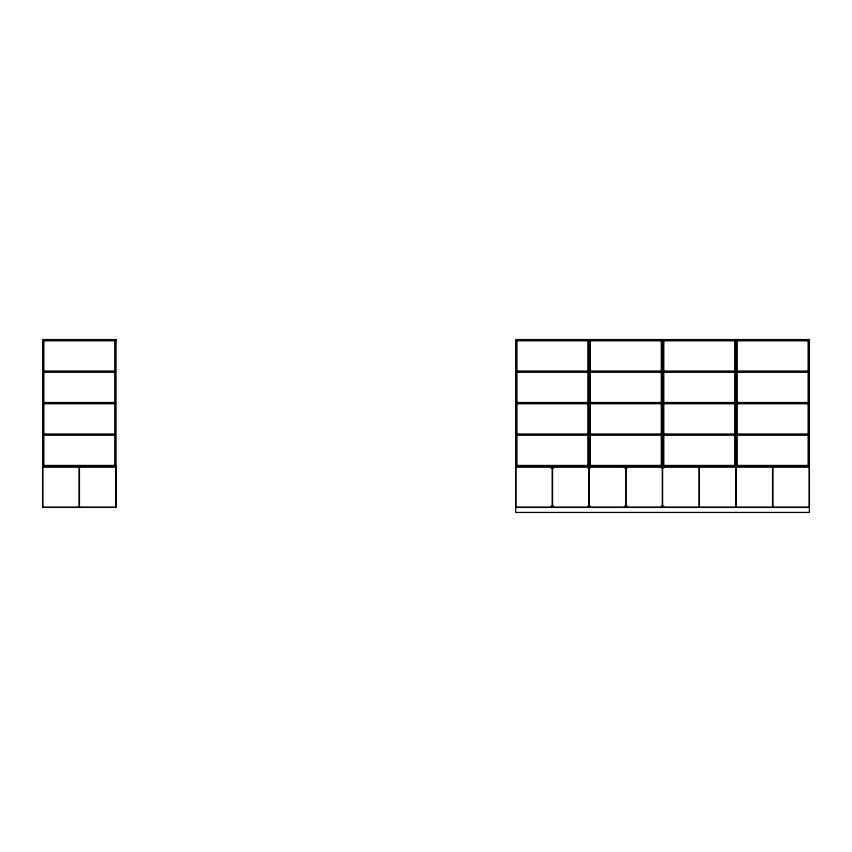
<?xml version="1.0" encoding="UTF-8"?>
<svg xmlns="http://www.w3.org/2000/svg" width="852" height="852" viewBox="0 0 852 852"><rect width="100%" height="100%" fill="white"/><g stroke="black" fill="none" stroke-linecap="round" stroke-linejoin="round"><path stroke-width="1.28" d="M42.6 340.811L116.032 340.811M515.684 340.811L809.4 340.811M43.857 371.046L114.764 371.046M516.951 371.046L587.859 371.046M590.372 371.046L661.28 371.046M663.804 371.046L734.712 371.046M737.236 371.046L808.143 371.046M43.857 372.303L114.764 372.303M516.951 372.303L587.859 372.303M590.372 372.303L661.28 372.303M663.804 372.303L734.712 372.303M737.236 372.303L808.143 372.303M43.857 402.517L114.764 402.517M516.951 402.517L587.859 402.517M590.372 402.517L661.28 402.517M663.804 402.517L734.712 402.517M737.236 402.517L808.143 402.517M43.857 403.773L114.764 403.773M516.951 403.773L587.859 403.773M590.372 403.773L661.28 403.773M663.804 403.773L734.712 403.773M737.236 403.773L808.143 403.773M43.857 433.987L114.764 433.987M516.951 433.987L587.859 433.987M590.372 433.987L661.28 433.987M663.804 433.987L734.712 433.987M737.236 433.987L808.143 433.987M43.857 435.244L114.764 435.244M516.951 435.244L587.859 435.244M590.372 435.244L661.28 435.244M663.804 435.244L734.712 435.244M737.236 435.244L808.143 435.244M42.6 465.448L116.032 465.448M515.684 465.448L809.4 465.448M42.6 466.715L116.032 466.715M515.684 466.715L809.4 466.715M662.686 466.853L699.119 466.853L699.119 507.27L662.686 507.27M551.095 467.972L553.715 467.972M587.859 467.972L590.372 467.972M624.516 467.972L627.136 467.972M661.28 467.972L663.804 467.972M551.095 506.152L553.715 506.152M587.859 506.152L590.372 506.152M624.516 506.152L627.136 506.152M661.28 506.152L663.804 506.152M515.684 507.409L809.4 507.409M808.143 340.811L808.143 465.448M737.236 340.811L737.236 465.448M735.968 339.554L735.968 466.715M735.968 506.152L735.968 507.409M734.712 340.811L734.712 465.448M663.804 340.811L663.804 465.448M662.547 339.554L662.547 507.409M661.28 340.811L661.28 465.448M590.372 340.811L590.372 465.448M589.115 339.554L589.115 507.409M587.859 340.811L587.859 465.448M516.951 340.811L516.951 465.448M114.764 340.811L114.764 465.448M43.857 340.811L43.857 465.448M116.032 339.554L42.6 339.554L42.6 507.409L116.032 507.409L116.032 339.554M809.4 339.554L515.684 339.554L515.684 512.446L809.4 512.446L809.4 339.554M79.172 466.853L42.738 466.853L42.738 507.27L79.172 507.27L79.172 466.853M115.893 466.853L79.449 466.853L79.449 507.27L115.893 507.27L115.893 466.853M552.266 466.853L515.822 466.853L515.822 507.27L552.266 507.27L552.266 466.853M588.977 466.853L552.543 466.853L552.543 507.27L588.977 507.27L588.977 466.853M625.688 466.853L589.254 466.853L589.254 507.27L625.688 507.27L625.688 466.853M662.409 466.853L625.964 466.853L625.964 507.27L662.409 507.27L662.409 466.853M735.83 466.853L699.396 466.853L699.396 507.27L735.83 507.27L735.83 466.853M772.551 466.853L736.107 466.853L736.107 507.27L772.551 507.27L772.551 466.853M809.262 466.853L772.828 466.853L772.828 507.27L809.262 507.27L809.262 466.853"/></g></svg>
